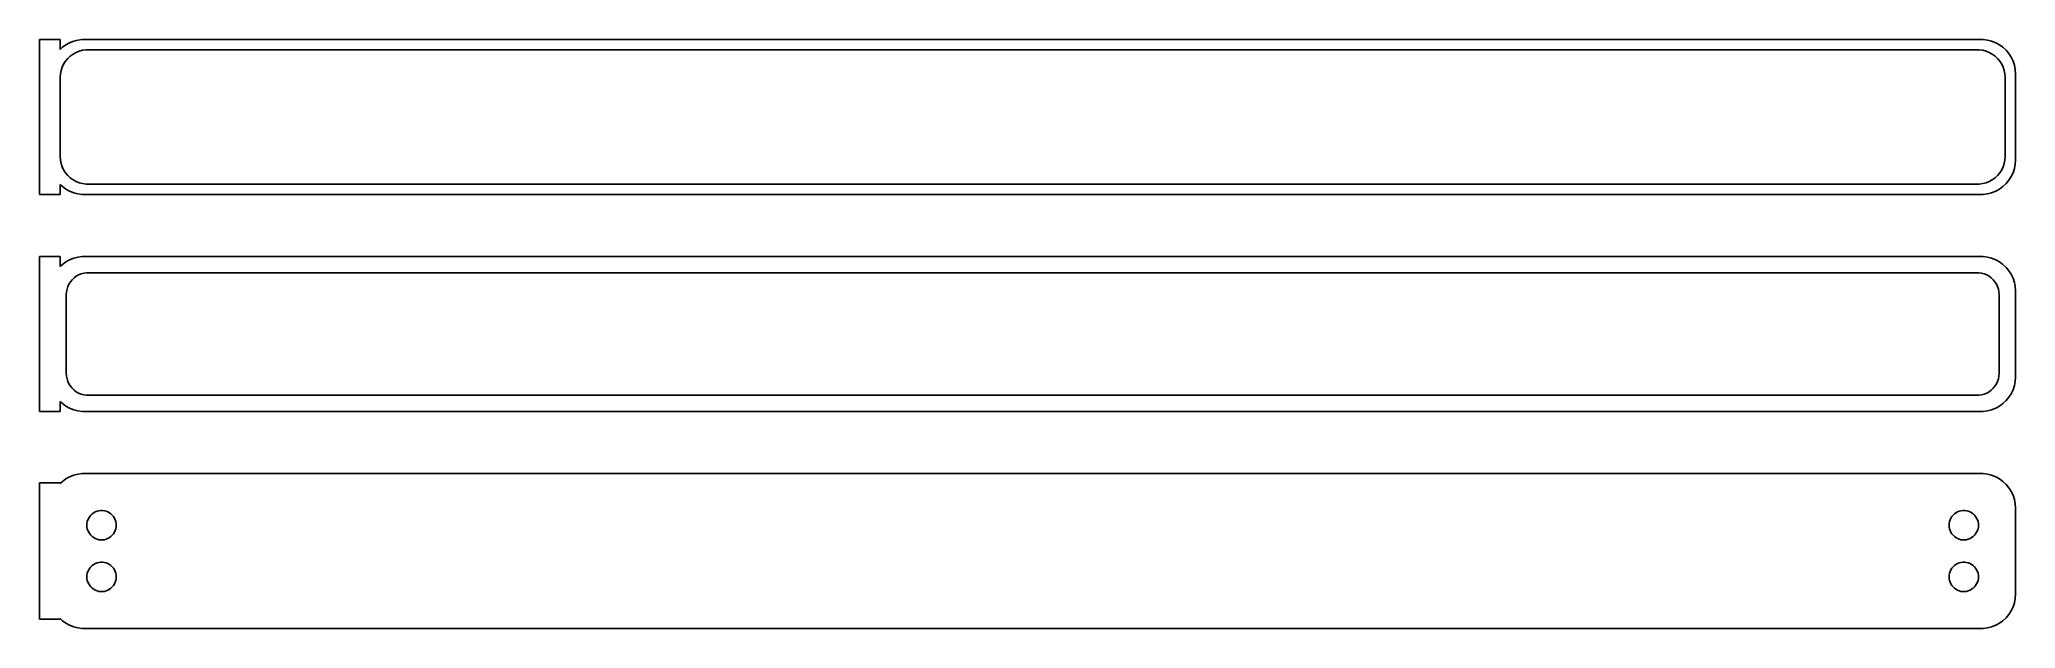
# Model space of a CAD drawing. Header units: metres. Extents: x -144 to 142, y 83 to 169.
import ezdxf

# ---------------------------------------------------------------- set-up
doc = ezdxf.new("R2010")
doc.units = ezdxf.units.M

msp = doc.modelspace()

# ---------------------------------------------------------------- linework, layer by layer
for p, q in [((-141, 168.74), (-144, 168.74)), ((-144, 168.74), (-144, 146.26)), ((-141, 167.309), (-141, 168.74)), ((-140.687, 167.603), (-141, 167.309)), ((-140.179, 167.972), (-140.687, 167.603)), ((-139.629, 168.274), (-140.179, 167.972)), ((-139.916, 165.988), (-139.55, 166.332)), ((-139.045, 168.505), (-139.629, 168.274)), ((-139.55, 166.332), (-139.143, 166.627)), ((-139.143, 166.627), (-138.703, 166.869)), ((-138.437, 168.661), (-139.045, 168.505)), ((-138.703, 166.869), (-138.236, 167.054)), ((-137.814, 168.74), (-138.437, 168.661)), ((-138.236, 167.054), (-137.75, 167.179)), ((137.814, 168.74), (-137.814, 168.74)), ((-137.75, 167.179), (-137.251, 167.242)), ((-137.251, 167.242), (137.251, 167.242)), ((137.251, 167.242), (137.75, 167.179)), ((137.75, 167.179), (138.236, 167.054)), ((138.437, 168.661), (137.814, 168.74)), ((138.236, 167.054), (138.703, 166.869)), ((139.045, 168.505), (138.437, 168.661)), ((138.703, 166.869), (139.143, 166.627)), ((139.629, 168.274), (139.045, 168.505)), ((139.143, 166.627), (139.55, 166.332)), ((139.55, 166.332), (139.916, 165.988)), ((140.179, 167.972), (139.629, 168.274)), ((140.687, 167.603), (140.179, 167.972)), ((141.145, 167.173), (140.687, 167.603)), ((141.545, 166.689), (141.145, 167.173)), ((141.882, 166.159), (141.545, 166.689)), ((-141, 163.25), (-140.968, 163.751)), ((-140.968, 163.751), (-140.874, 164.245)), ((-140.874, 164.245), (-140.719, 164.722)), ((-140.719, 164.722), (-140.505, 165.177)), ((-140.505, 165.177), (-140.236, 165.601)), ((-140.236, 165.601), (-139.916, 165.988)), ((139.916, 165.988), (140.236, 165.601)), ((140.236, 165.601), (140.505, 165.177)), ((140.505, 165.177), (140.719, 164.722)), ((140.719, 164.722), (140.874, 164.245)), ((140.874, 164.245), (140.968, 163.751)), ((140.968, 163.751), (141, 163.25)), ((142.149, 165.591), (141.882, 166.159)), ((142.343, 164.993), (142.149, 165.591)), ((142.461, 164.377), (142.343, 164.993)), ((142.5, 163.75), (142.461, 164.377)), ((142.5, 151.25), (142.5, 163.75)), ((-141, 151.75), (-141, 163.25)), ((141, 163.25), (141, 151.75)), ((-140.968, 151.249), (-141, 151.75)), ((-140.874, 150.755), (-140.968, 151.249)), ((-140.719, 150.278), (-140.874, 150.755)), ((-140.505, 149.823), (-140.719, 150.278)), ((-140.236, 149.399), (-140.505, 149.823)), ((-139.916, 149.012), (-140.236, 149.399)), ((-139.55, 148.668), (-139.916, 149.012)), ((139.916, 149.012), (139.55, 148.668)), ((140.236, 149.399), (139.916, 149.012)), ((140.505, 149.823), (140.236, 149.399)), ((140.719, 150.278), (140.505, 149.823)), ((140.874, 150.755), (140.719, 150.278)), ((140.968, 151.249), (140.874, 150.755)), ((141, 151.75), (140.968, 151.249)), ((141.882, 148.841), (142.149, 149.409)), ((142.149, 149.409), (142.343, 150.007)), ((142.343, 150.007), (142.461, 150.623)), ((142.461, 150.623), (142.5, 151.25)), ((-144, 146.26), (-141, 146.26)), ((-141, 147.691), (-140.687, 147.397)), ((-141, 146.26), (-141, 147.691)), ((-140.687, 147.397), (-140.179, 147.028)), ((-140.179, 147.028), (-139.629, 146.726)), ((-139.629, 146.726), (-139.045, 146.495)), ((-139.143, 148.373), (-139.55, 148.668)), ((-138.703, 148.131), (-139.143, 148.373)), ((-139.045, 146.495), (-138.437, 146.339)), ((-138.236, 147.946), (-138.703, 148.131)), ((-138.437, 146.339), (-137.814, 146.26)), ((-137.75, 147.821), (-138.236, 147.946)), ((-137.814, 146.26), (137.814, 146.26)), ((-137.251, 147.758), (-137.75, 147.821)), ((137.251, 147.758), (-137.251, 147.758)), ((137.75, 147.821), (137.251, 147.758)), ((138.236, 147.946), (137.75, 147.821)), ((137.814, 146.26), (138.437, 146.339)), ((138.703, 148.131), (138.236, 147.946)), ((138.437, 146.339), (139.045, 146.495)), ((139.143, 148.373), (138.703, 148.131)), ((139.045, 146.495), (139.629, 146.726)), ((139.55, 148.668), (139.143, 148.373)), ((139.629, 146.726), (140.179, 147.028)), ((140.179, 147.028), (140.687, 147.397)), ((140.687, 147.397), (141.145, 147.827)), ((141.145, 147.827), (141.545, 148.311)), ((141.545, 148.311), (141.882, 148.841)), ((-141, 137.229), (-144, 137.229)), ((-144, 137.229), (-144, 114.771)), ((-141, 135.809), (-141, 137.229)), ((-140.687, 136.103), (-141, 135.809)), ((-140.179, 136.472), (-140.687, 136.103)), ((-139.629, 136.774), (-140.179, 136.472)), ((-139.045, 137.005), (-139.629, 136.774)), ((-138.437, 137.161), (-139.045, 137.005)), ((-137.814, 137.24), (-138.437, 137.161)), ((-138.325, 134.567), (-137.962, 134.711)), ((-137.962, 134.711), (-137.583, 134.808)), ((137.814, 137.24), (-137.814, 137.24)), ((-137.583, 134.808), (-137.195, 134.857)), ((-137.195, 134.857), (137.195, 134.857)), ((137.195, 134.857), (137.583, 134.808)), ((137.583, 134.808), (137.962, 134.711)), ((138.437, 137.161), (137.814, 137.24)), ((137.962, 134.711), (138.325, 134.567)), ((139.045, 137.005), (138.437, 137.161)), ((139.629, 136.774), (139.045, 137.005)), ((140.179, 136.472), (139.629, 136.774)), ((140.687, 136.103), (140.179, 136.472)), ((141.145, 135.673), (140.687, 136.103)), ((141.545, 135.189), (141.145, 135.673)), ((141.882, 134.659), (141.545, 135.189)), ((142.149, 134.091), (141.882, 134.659)), ((-140.113, 131.75), (-140.088, 132.14)), ((-140.088, 132.14), (-140.015, 132.524)), ((-140.015, 132.524), (-139.894, 132.896)), ((-139.894, 132.896), (-139.728, 133.25)), ((-139.728, 133.25), (-139.518, 133.58)), ((-139.518, 133.58), (-139.269, 133.881)), ((-139.269, 133.881), (-138.984, 134.149)), ((-138.984, 134.149), (-138.668, 134.378)), ((-138.668, 134.378), (-138.325, 134.567)), ((138.325, 134.567), (138.668, 134.378)), ((138.668, 134.378), (138.984, 134.149)), ((138.984, 134.149), (139.269, 133.881)), ((139.269, 133.881), (139.518, 133.58)), ((139.518, 133.58), (139.728, 133.25)), ((139.728, 133.25), (139.894, 132.896)), ((139.894, 132.896), (140.015, 132.524)), ((140.015, 132.524), (140.088, 132.14)), ((140.088, 132.14), (140.113, 131.75)), ((142.343, 133.493), (142.149, 134.091)), ((142.461, 132.877), (142.343, 133.493)), ((142.5, 132.25), (142.461, 132.877)), ((142.5, 119.75), (142.5, 132.25)), ((-140.113, 120.25), (-140.113, 131.75)), ((140.113, 131.75), (140.113, 120.25)), ((-140.088, 119.86), (-140.113, 120.25)), ((-140.015, 119.476), (-140.088, 119.86)), ((-139.894, 119.104), (-140.015, 119.476)), ((-139.728, 118.75), (-139.894, 119.104)), ((-139.518, 118.42), (-139.728, 118.75)), ((-139.269, 118.119), (-139.518, 118.42)), ((-138.984, 117.851), (-139.269, 118.119)), ((-138.668, 117.622), (-138.984, 117.851)), ((-138.325, 117.433), (-138.668, 117.622)), ((138.668, 117.622), (138.325, 117.433)), ((138.984, 117.851), (138.668, 117.622)), ((139.269, 118.119), (138.984, 117.851)), ((139.518, 118.42), (139.269, 118.119)), ((139.728, 118.75), (139.518, 118.42)), ((139.894, 119.104), (139.728, 118.75)), ((140.015, 119.476), (139.894, 119.104)), ((140.088, 119.86), (140.015, 119.476)), ((140.113, 120.25), (140.088, 119.86)), ((141.882, 117.341), (142.149, 117.909)), ((142.149, 117.909), (142.343, 118.507)), ((142.343, 118.507), (142.461, 119.123)), ((142.461, 119.123), (142.5, 119.75)), ((-144, 114.771), (-141, 114.771)), ((-141, 114.771), (-141, 116.191)), ((-141, 116.191), (-140.687, 115.897)), ((-140.687, 115.897), (-140.179, 115.528)), ((-140.179, 115.528), (-139.629, 115.226)), ((-139.629, 115.226), (-139.045, 114.995)), ((-139.045, 114.995), (-138.437, 114.839)), ((-138.437, 114.839), (-137.814, 114.76)), ((-137.962, 117.289), (-138.325, 117.433)), ((-137.583, 117.192), (-137.962, 117.289)), ((-137.814, 114.76), (137.814, 114.76)), ((-137.195, 117.143), (-137.583, 117.192)), ((137.195, 117.143), (-137.195, 117.143)), ((137.583, 117.192), (137.195, 117.143)), ((137.962, 117.289), (137.583, 117.192)), ((137.814, 114.76), (138.437, 114.839)), ((138.325, 117.433), (137.962, 117.289)), ((138.437, 114.839), (139.045, 114.995)), ((139.045, 114.995), (139.629, 115.226)), ((139.629, 115.226), (140.179, 115.528)), ((140.179, 115.528), (140.687, 115.897)), ((140.687, 115.897), (141.145, 116.327)), ((141.145, 116.327), (141.545, 116.811)), ((141.545, 116.811), (141.882, 117.341)), ((-141, 104.403), (-144, 104.403)), ((-144, 104.403), (-144, 84.5974)), ((-140.687, 104.603), (-141, 104.309)), ((-141, 104.309), (-141, 104.403)), ((-140.179, 104.972), (-140.687, 104.603)), ((-139.629, 105.274), (-140.179, 104.972)), ((-139.045, 105.505), (-139.629, 105.274)), ((-138.437, 105.661), (-139.045, 105.505)), ((-137.814, 105.74), (-138.437, 105.661)), ((137.814, 105.74), (-137.814, 105.74)), ((138.437, 105.661), (137.814, 105.74)), ((139.045, 105.505), (138.437, 105.661)), ((139.629, 105.274), (139.045, 105.505)), ((140.179, 104.972), (139.629, 105.274)), ((140.687, 104.603), (140.179, 104.972)), ((141.145, 104.173), (140.687, 104.603)), ((141.545, 103.689), (141.145, 104.173)), ((141.882, 103.159), (141.545, 103.689)), ((142.149, 102.591), (141.882, 103.159)), ((-135.909, 100.182), (-135.66, 100.281)), ((-135.66, 100.281), (-135.4, 100.347)), ((-135.4, 100.347), (-135.134, 100.381)), ((-135.134, 100.381), (-134.866, 100.381)), ((-134.866, 100.381), (-134.6, 100.347)), ((-134.6, 100.347), (-134.34, 100.281)), ((-134.34, 100.281), (-134.091, 100.182)), ((134.091, 100.182), (134.34, 100.281)), ((134.34, 100.281), (134.6, 100.347)), ((134.6, 100.347), (134.866, 100.381)), ((134.866, 100.381), (135.134, 100.381)), ((135.134, 100.381), (135.4, 100.347)), ((135.4, 100.347), (135.66, 100.281)), ((135.66, 100.281), (135.909, 100.182)), ((142.343, 101.993), (142.149, 102.591)), ((142.461, 101.377), (142.343, 101.993)), ((142.5, 100.75), (142.461, 101.377)), ((142.5, 88.25), (142.5, 100.75)), ((-137.135, 98.25), (-137.118, 98.5176)), ((-137.118, 97.9824), (-137.135, 98.25)), ((-137.118, 98.5176), (-137.068, 98.781)), ((-137.068, 97.719), (-137.118, 97.9824)), ((-137.068, 98.781), (-136.985, 99.036)), ((-136.985, 97.4639), (-137.068, 97.719)), ((-136.985, 99.036), (-136.871, 99.2787)), ((-136.871, 97.2213), (-136.985, 97.4639)), ((-136.871, 99.2787), (-136.727, 99.5051)), ((-136.727, 99.5051), (-136.557, 99.7117)), ((-136.557, 99.7117), (-136.361, 99.8953)), ((-136.361, 99.8953), (-136.144, 100.053)), ((-136.144, 100.053), (-135.909, 100.182)), ((-134.091, 100.182), (-133.856, 100.053)), ((-133.856, 100.053), (-133.639, 99.8953)), ((-133.639, 99.8953), (-133.443, 99.7117)), ((-133.443, 99.7117), (-133.273, 99.5051)), ((-133.273, 99.5051), (-133.129, 99.2787)), ((-133.129, 99.2787), (-133.015, 99.036)), ((-133.015, 97.4639), (-133.129, 97.2213)), ((-133.015, 99.036), (-132.932, 98.781)), ((-132.932, 97.719), (-133.015, 97.4639)), ((-132.932, 98.781), (-132.882, 98.5176)), ((-132.882, 97.9824), (-132.932, 97.719)), ((-132.882, 98.5176), (-132.865, 98.25)), ((-132.865, 98.25), (-132.882, 97.9824)), ((132.865, 98.25), (132.882, 98.5176)), ((132.882, 97.9824), (132.865, 98.25)), ((132.882, 98.5176), (132.932, 98.781)), ((132.932, 97.719), (132.882, 97.9824)), ((132.932, 98.781), (133.015, 99.036)), ((133.015, 97.4639), (132.932, 97.719)), ((133.015, 99.036), (133.129, 99.2787)), ((133.129, 97.2213), (133.015, 97.4639)), ((133.129, 99.2787), (133.273, 99.5051)), ((133.273, 99.5051), (133.443, 99.7117)), ((133.443, 99.7117), (133.639, 99.8953)), ((133.639, 99.8953), (133.856, 100.053)), ((133.856, 100.053), (134.091, 100.182)), ((135.909, 100.182), (136.144, 100.053)), ((136.144, 100.053), (136.361, 99.8953)), ((136.361, 99.8953), (136.557, 99.7117)), ((136.557, 99.7117), (136.727, 99.5051)), ((136.727, 99.5051), (136.871, 99.2787)), ((136.871, 99.2787), (136.985, 99.036)), ((136.985, 97.4639), (136.871, 97.2213)), ((136.985, 99.036), (137.068, 98.781)), ((137.068, 97.719), (136.985, 97.4639)), ((137.068, 98.781), (137.118, 98.5176)), ((137.118, 97.9824), (137.068, 97.719)), ((137.118, 98.5176), (137.135, 98.25)), ((137.135, 98.25), (137.118, 97.9824)), ((-136.727, 96.9949), (-136.871, 97.2213)), ((-136.557, 96.7883), (-136.727, 96.9949)), ((-136.361, 96.6047), (-136.557, 96.7883)), ((-136.144, 96.4471), (-136.361, 96.6047)), ((-135.909, 96.3179), (-136.144, 96.4471)), ((-135.66, 96.2192), (-135.909, 96.3179)), ((-135.4, 96.1525), (-135.66, 96.2192)), ((-135.134, 96.1189), (-135.4, 96.1525)), ((-134.866, 96.1189), (-135.134, 96.1189)), ((-134.6, 96.1525), (-134.866, 96.1189)), ((-134.34, 96.2192), (-134.6, 96.1525)), ((-134.091, 96.3179), (-134.34, 96.2192)), ((-133.856, 96.4471), (-134.091, 96.3179)), ((-133.639, 96.6047), (-133.856, 96.4471)), ((-133.443, 96.7883), (-133.639, 96.6047)), ((-133.273, 96.9949), (-133.443, 96.7883)), ((-133.129, 97.2213), (-133.273, 96.9949)), ((133.273, 96.9949), (133.129, 97.2213)), ((133.443, 96.7883), (133.273, 96.9949)), ((133.639, 96.6047), (133.443, 96.7883)), ((133.856, 96.4471), (133.639, 96.6047)), ((134.091, 96.3179), (133.856, 96.4471)), ((134.34, 96.2192), (134.091, 96.3179)), ((134.6, 96.1525), (134.34, 96.2192)), ((134.866, 96.1189), (134.6, 96.1525)), ((135.134, 96.1189), (134.866, 96.1189)), ((135.4, 96.1525), (135.134, 96.1189)), ((135.66, 96.2192), (135.4, 96.1525)), ((135.909, 96.3179), (135.66, 96.2192)), ((136.144, 96.4471), (135.909, 96.3179)), ((136.361, 96.6047), (136.144, 96.4471)), ((136.557, 96.7883), (136.361, 96.6047)), ((136.727, 96.9949), (136.557, 96.7883)), ((136.871, 97.2213), (136.727, 96.9949)), ((-136.985, 91.5361), (-136.871, 91.7787)), ((-136.871, 91.7787), (-136.727, 92.0051)), ((-136.727, 92.0051), (-136.557, 92.2117)), ((-136.557, 92.2117), (-136.361, 92.3953)), ((-136.361, 92.3953), (-136.144, 92.5529)), ((-136.144, 92.5529), (-135.909, 92.6821)), ((-135.909, 92.6821), (-135.66, 92.7808)), ((-135.66, 92.7808), (-135.4, 92.8475)), ((-135.4, 92.8475), (-135.134, 92.8811)), ((-135.134, 92.8811), (-134.866, 92.8811)), ((-134.866, 92.8811), (-134.6, 92.8475)), ((-134.6, 92.8475), (-134.34, 92.7808)), ((-134.34, 92.7808), (-134.091, 92.6821)), ((-134.091, 92.6821), (-133.856, 92.5529)), ((-133.856, 92.5529), (-133.639, 92.3953)), ((-133.639, 92.3953), (-133.443, 92.2117)), ((-133.443, 92.2117), (-133.273, 92.0051)), ((-133.273, 92.0051), (-133.129, 91.7787)), ((-133.129, 91.7787), (-133.015, 91.5361)), ((133.015, 91.5361), (133.129, 91.7787)), ((133.129, 91.7787), (133.273, 92.0051)), ((133.273, 92.0051), (133.443, 92.2117)), ((133.443, 92.2117), (133.639, 92.3953)), ((133.639, 92.3953), (133.856, 92.5529)), ((133.856, 92.5529), (134.091, 92.6821)), ((134.091, 92.6821), (134.34, 92.7808)), ((134.34, 92.7808), (134.6, 92.8475)), ((134.6, 92.8475), (134.866, 92.8811)), ((134.866, 92.8811), (135.134, 92.8811)), ((135.134, 92.8811), (135.4, 92.8475)), ((135.4, 92.8475), (135.66, 92.7808)), ((135.66, 92.7808), (135.909, 92.6821)), ((135.909, 92.6821), (136.144, 92.5529)), ((136.144, 92.5529), (136.361, 92.3953)), ((136.361, 92.3953), (136.557, 92.2117)), ((136.557, 92.2117), (136.727, 92.0051)), ((136.727, 92.0051), (136.871, 91.7787)), ((136.871, 91.7787), (136.985, 91.5361)), ((-137.135, 90.75), (-137.118, 91.0176)), ((-137.118, 90.4824), (-137.135, 90.75)), ((-137.118, 91.0176), (-137.068, 91.281)), ((-137.068, 90.219), (-137.118, 90.4824)), ((-137.068, 91.281), (-136.985, 91.5361)), ((-136.985, 89.964), (-137.068, 90.219)), ((-136.871, 89.7213), (-136.985, 89.964)), ((-136.727, 89.4949), (-136.871, 89.7213)), ((-136.557, 89.2883), (-136.727, 89.4949)), ((-136.361, 89.1047), (-136.557, 89.2883)), ((-136.144, 88.9471), (-136.361, 89.1047)), ((-135.909, 88.8179), (-136.144, 88.9471)), ((-135.66, 88.7192), (-135.909, 88.8179)), ((-134.091, 88.8179), (-134.34, 88.7192)), ((-133.856, 88.9471), (-134.091, 88.8179)), ((-133.639, 89.1047), (-133.856, 88.9471)), ((-133.443, 89.2883), (-133.639, 89.1047)), ((-133.273, 89.4949), (-133.443, 89.2883)), ((-133.129, 89.7213), (-133.273, 89.4949)), ((-133.015, 89.964), (-133.129, 89.7213)), ((-133.015, 91.5361), (-132.932, 91.281)), ((-132.932, 90.219), (-133.015, 89.964)), ((-132.932, 91.281), (-132.882, 91.0176)), ((-132.882, 90.4824), (-132.932, 90.219)), ((-132.882, 91.0176), (-132.865, 90.75)), ((-132.865, 90.75), (-132.882, 90.4824)), ((132.865, 90.75), (132.882, 91.0176)), ((132.882, 90.4824), (132.865, 90.75)), ((132.882, 91.0176), (132.932, 91.281)), ((132.932, 90.219), (132.882, 90.4824)), ((132.932, 91.281), (133.015, 91.5361)), ((133.015, 89.964), (132.932, 90.219)), ((133.129, 89.7213), (133.015, 89.964)), ((133.273, 89.4949), (133.129, 89.7213)), ((133.443, 89.2883), (133.273, 89.4949)), ((133.639, 89.1047), (133.443, 89.2883)), ((133.856, 88.9471), (133.639, 89.1047)), ((134.091, 88.8179), (133.856, 88.9471)), ((134.34, 88.7192), (134.091, 88.8179)), ((135.909, 88.8179), (135.66, 88.7192)), ((136.144, 88.9471), (135.909, 88.8179)), ((136.361, 89.1047), (136.144, 88.9471)), ((136.557, 89.2883), (136.361, 89.1047)), ((136.727, 89.4949), (136.557, 89.2883)), ((136.871, 89.7213), (136.727, 89.4949)), ((136.985, 89.964), (136.871, 89.7213)), ((136.985, 91.5361), (137.068, 91.281)), ((137.068, 90.219), (136.985, 89.964)), ((137.068, 91.281), (137.118, 91.0176)), ((137.118, 90.4824), (137.068, 90.219)), ((137.118, 91.0176), (137.135, 90.75)), ((137.135, 90.75), (137.118, 90.4824)), ((-135.4, 88.6525), (-135.66, 88.7192)), ((-135.134, 88.6189), (-135.4, 88.6525)), ((-134.866, 88.6189), (-135.134, 88.6189)), ((-134.6, 88.6525), (-134.866, 88.6189)), ((-134.34, 88.7192), (-134.6, 88.6525)), ((134.6, 88.6525), (134.34, 88.7192)), ((134.866, 88.6189), (134.6, 88.6525)), ((135.134, 88.6189), (134.866, 88.6189)), ((135.4, 88.6525), (135.134, 88.6189)), ((135.66, 88.7192), (135.4, 88.6525)), ((141.882, 85.8412), (142.149, 86.4094)), ((142.149, 86.4094), (142.343, 87.0066)), ((142.343, 87.0066), (142.461, 87.6233)), ((142.461, 87.6233), (142.5, 88.25)), ((-144, 84.5974), (-141, 84.5974)), ((-141, 84.5974), (-141, 84.6913)), ((-141, 84.6913), (-140.687, 84.3974)), ((-140.687, 84.3974), (-140.179, 84.0284)), ((-140.179, 84.0284), (-139.629, 83.7259)), ((-139.629, 83.7259), (-139.045, 83.4947)), ((-139.045, 83.4947), (-138.437, 83.3386)), ((-138.437, 83.3386), (-137.814, 83.2599)), ((-137.814, 83.2599), (137.814, 83.2599)), ((137.814, 83.2599), (138.437, 83.3386)), ((138.437, 83.3386), (139.045, 83.4947)), ((139.045, 83.4947), (139.629, 83.7259)), ((139.629, 83.7259), (140.179, 84.0284)), ((140.179, 84.0284), (140.687, 84.3974)), ((140.687, 84.3974), (141.145, 84.8273)), ((141.145, 84.8273), (141.545, 85.3111)), ((141.545, 85.3111), (141.882, 85.8412))]:
    msp.add_line(p, q)

doc.saveas('drawing.dxf')
